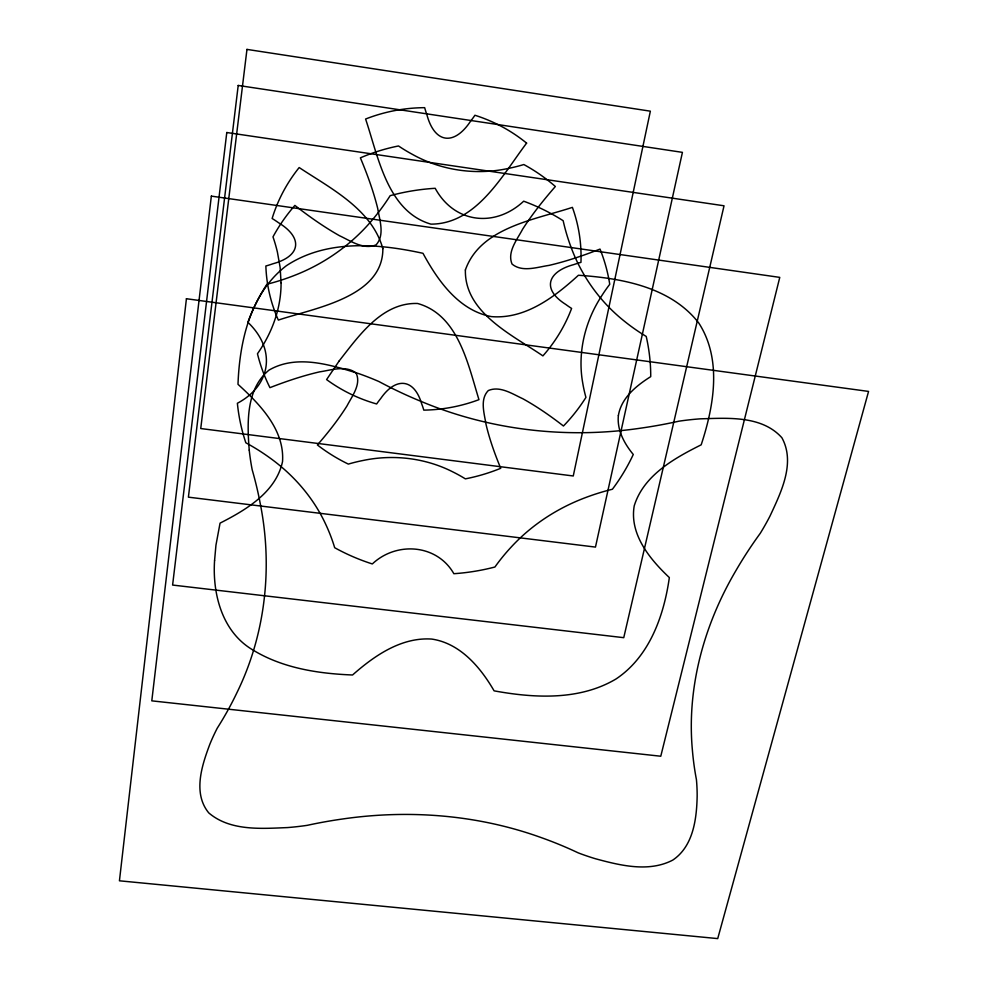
<?xml version="1.0" encoding="UTF-8"?>
<svg xmlns="http://www.w3.org/2000/svg" width="988" height="988" viewBox="0 0 988 988"><rect width="100%" height="100%" fill="white"/><g stroke="black" fill="none" stroke-linecap="round" stroke-linejoin="round"><path stroke-width="1.48" d="M249.235 450.133C247.124 422.963 245.851 389.173 268.983 370.13C296.635 354.062 330.461 364.807 358.78 373.625A263.771 232.192 1.6 0 1 379.034 381.59A512.006 483.12 -61.6 0 0 422.765 402.104C491.308 430.509 567.445 439.018 640.743 428.15A514.871 488.047 -63.7 0 0 678.904 421.184A256.053 218.854 -17.8 0 1 700.27 418.838C727.711 418.072 761.797 415.318 781.891 437.746C795.723 462.952 780.977 492.407 770.072 515.921A271.441 248.519 -14.9 0 1 760.241 533.347A417.121 331.943 -26.4 0 0 735.764 570.879C704.098 624.638 686.598 687.673 692.403 750.238A421.53 336.167 -27 0 0 696.429 779.643A246.741 205.912 -7 0 1 697.158 796.032C696.688 818.867 693.354 846.247 672.779 860.091C648.733 872.614 620.229 865.426 595.492 858.757A255.534 218.076 -17.6 0 1 578.19 852.854A374.205 287.422 -4.6 0 0 540.337 837.281C477.118 814.631 408.377 809.37 342.107 819.064A375.045 287.804 -5.1 0 0 307.231 825.338A263.277 231.303 1.6 0 1 287.57 827.574C261.178 828.636 230.216 831.217 208.752 812.889C192.623 793.203 201.885 765.428 209.851 744.223A246.889 206.134 -6.7 0 1 217.261 728.156A464.928 392.434 19.3 0 0 236.935 692.687C265.389 634.679 272.898 567.532 260.387 504.337A464.298 390.285 18.7 0 0 252.199 469.831A271.552 248.877 -14.3 0 1 249.235 450.133M382.862 248.692C383.085 297.549 313.579 308.17 278.344 320.1A157.833 151.053 -9.7 0 1 265.858 265.994A107.383 103.098 24.4 0 0 272.96 263.759C301.155 256.102 303.168 237.676 278.443 222.671A103.925 97.367 13.4 0 0 272.132 218.496A157.833 151.053 -9.7 0 1 299.179 167.552C330.98 188.622 371.846 209.135 382.862 248.692M281.074 282.84C281.172 303.193 275.269 323.286 265.426 340.996A165.749 153.733 21.8 0 1 257.46 353.753A179.68 169.763 -9.5 0 0 269.946 387.654C286.088 381.38 302.55 375.811 319.445 371.896C331.153 370.179 345.751 364.943 356.088 373.032C361.485 384.295 352.012 396.176 347.01 405.883C338.291 419.739 328.115 432.621 317.383 444.958A179.68 169.763 -9.5 0 0 348.332 464.088A148.855 131.602 -4.9 0 1 363.226 460.445C393.187 454.196 425.149 457.901 452.516 471.745A149.027 131.824 -4.1 0 1 465.36 478.859A179.68 169.763 -9.5 0 0 500.731 468.287C494.741 453.9 489.48 439.154 485.935 423.963C484.281 413.293 479.711 399.313 488.307 390.544C500.076 385.542 512.439 393.99 522.899 398.781C537.176 406.686 550.588 416.034 563.456 426.013A179.68 169.763 -9.5 0 0 585.933 397.386A157.87 142.383 -29 0 1 582.809 383.455C577.338 353.704 584.612 322.533 600.828 297.215A157.253 141.593 -28.2 0 1 609.744 284.297A179.68 169.763 -9.5 0 0 600.012 249.087C583.377 255.571 566.433 261.338 549.032 265.389C537.237 267.093 522.282 272.589 512.031 264.055C506.955 251.841 517.206 239.553 522.627 229.191C532.334 214.087 543.561 200.021 555.355 186.497A179.68 169.763 -9.5 0 0 523.825 164.539A173.394 169.034 -68 0 1 507.894 168.528C475.71 175.419 441.303 170.455 412.527 154.437A173.345 168.54 -65.3 0 1 398.51 145.965A179.68 169.763 -9.5 0 0 360.385 157.845C367.264 174.271 373.402 191.054 377.688 208.357C379.553 219.954 385.036 234.983 376.107 244.851C363.633 250.186 350.592 240.837 339.551 235.749C323.854 226.894 309.096 216.458 294.881 205.418A179.68 169.763 -9.5 0 0 272.984 236.873A165.119 152.782 20.9 0 1 277.381 251.989L280.135 267.39L281.074 282.84M465.385 269.946C464.372 312.776 512.747 335.191 542.906 355.89A157.833 151.053 -9.7 0 0 571.607 308.429A104.407 97.8 -32.6 0 1 565.815 304.477C541.177 288.953 547.834 271.539 573.855 264.574A100.776 92.835 -22.5 0 1 580.956 262.363A157.833 151.053 -9.7 0 0 572.398 207.369C535.051 219.719 480.341 227.462 465.385 269.946M214.581 560.418C212.321 593.652 221.991 631.579 252.397 649.684C282.247 668.11 318.037 673.631 352.555 674.989C374.316 655.748 401.375 636.976 431.781 639.075C460.21 643.287 480.464 667.295 494.099 690.847C534.385 698.207 579.474 700.665 615.981 679.003C649.474 656.711 663.936 615.771 669.345 577.572C649.968 559.294 629.282 534.36 634.222 505.856C643.645 475.29 674.335 458.271 701.184 444.822C713.929 406.105 722.24 359.422 698.788 323.027C670.729 286.866 621.526 278.159 578.437 275.257C554.75 296.869 525.332 319.408 491.456 316.617C458.803 310.541 437.832 280.654 422.988 253.311C378.182 243.493 326.485 239.182 286.397 265.698C250.372 293.164 239.553 341.28 237.997 384.32C259.844 404.24 284.729 429.718 282.531 461.606C275.948 492.259 245.963 509.932 220.052 523.134L215.952 545.191L214.581 560.418M618.365 415.59C616.883 430.039 624.354 443.674 633.271 454.468A207.492 192.759 -9.4 0 1 612.399 489.245A198.86 170.368 -15.8 0 0 585.983 497.421C557.726 507.943 531.754 524.776 511.278 546.969A199.144 170.689 -16.3 0 0 494.926 567.013A207.492 192.759 -9.4 0 1 453.863 573.707C436.894 544.005 396.336 541.276 372.328 563.95A207.492 192.759 -9.4 0 1 334.685 547.71A208.221 181.631 7.5 0 0 325.731 524.332C313.332 497.532 293.362 474.623 269.378 457.543A207.653 180.94 7.1 0 0 245.839 442.785A207.492 192.759 -9.4 0 1 237.379 403.265C271.836 384.974 275.985 348.925 247.877 322.298A207.492 192.759 -9.4 0 1 266.921 284.248A237.849 228.191 41.3 0 0 294.696 275.306C324.929 263.549 352.123 244.16 372.896 219.225A237.651 227.499 40.1 0 0 390.161 195.673A207.492 192.759 -9.4 0 1 435.189 188.3C454.332 223.473 495.037 227.981 523.689 201.194A207.492 192.759 -9.4 0 1 563.16 220.707A229.179 209.221 -41.8 0 0 571.175 247.568C581.759 276.208 600.148 301.846 624.008 320.902A229.772 210.172 -42.4 0 0 646.214 336.426A207.492 192.759 -9.4 0 1 650.734 376.638C636.42 385.629 621.23 397.917 618.365 415.59M186.423 298.734L119.437 880.802L717.72 938.6L868.563 391.421L186.423 298.734M211.346 196.118L151.794 700.85L660.774 756.228L779.767 277.381L211.346 196.118M226.783 132.516L172.604 585.057L623.749 637.68L724.031 205.788L226.783 132.516M238.207 85.45L188.399 497.162L595.468 547.093L682.424 152.362L238.207 85.45M246.963 49.4L200.737 428.545L573.262 475.981L650.363 111.175L246.963 49.4M339.255 360.83L326.596 379.59A157.833 151.053 -9.7 0 0 376.638 403.969A98.454 89.97 -9.6 0 1 380.775 398.448C395.435 377.157 414.021 377.898 421.666 403.808A99.541 91.39 0 0 1 423.803 410.131A157.833 151.053 -9.7 0 0 478.958 399.658C468.04 364.498 458.444 314.888 417.628 303.489C382.097 302.242 358.829 335.883 339.255 360.83M526.604 143.124C502.497 174.938 476.636 224.128 430.929 224.14C387.234 211.42 378.194 156.215 365.585 119.029A157.833 151.053 -9.7 0 1 424.667 107.667A108.482 105.148 -47.9 0 0 426.952 114.929C434.732 143.692 454.196 145.779 470.387 121.475A108.569 108.149 81.1 0 0 474.919 115.25A157.833 151.053 -9.7 0 1 526.604 143.124"/></g></svg>
